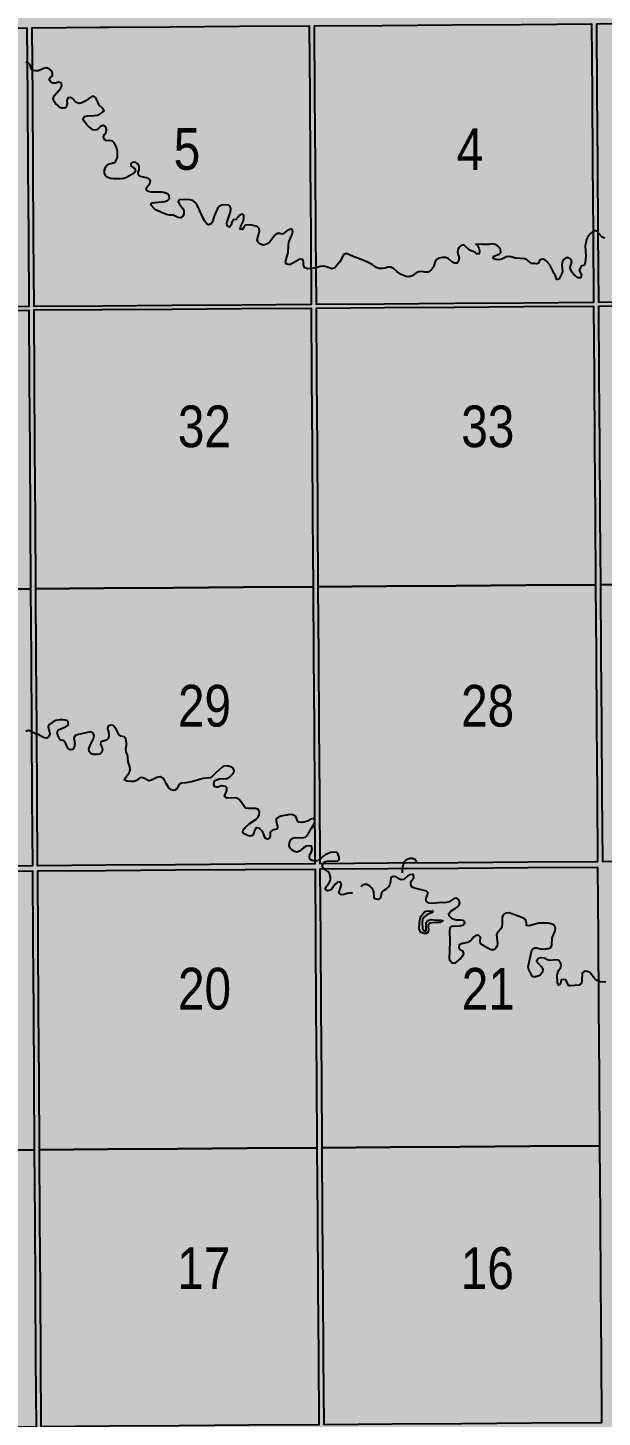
# Model space of a CAD drawing. Extents: x 403018 to 417191, y 6033193 to 6042673.
# Drawn here: x 415714.5 to 415824.9, y 6037379.7 to 6037646.7 of the extents above; entities that cross this region are included whole.
import ezdxf

# ---------------------------------------------------------------- set-up
doc = ezdxf.new("R2010")
doc.units = 0
doc.header["$LTSCALE"] = 5
doc.linetypes.add('DASHED2', pattern=[9.525, 6.35, -3.175])
for name, color, linetype in [('Quarters', 8, 'Continuous'), ('RoadSeg', 57, 'DASHED2'), ('T-WATER', 160, 'Continuous')]:
    doc.layers.add(name, color=color, linetype=linetype)
doc.layers.add('ROUTE-MAP-BACKGROUND-H', color=7, linetype='Continuous', true_color=0xf0ebff)
doc.styles.add('120', font='ARIALN.TTF', dxfattribs={"height": 13})

msp = doc.modelspace()

# ---------------------------------------------------------------- hatches: boundary and pattern name
at = {"layer": 'ROUTE-MAP-BACKGROUND-H'}
h = msp.add_hatch(color=256, dxfattribs=at)
h.dxf.hatch_style = 1
h.paths.add_polyline_path([(412923.423, 6037807.465), (416092.9, 6037807.465), (416092.9, 6035965.758), (412923.423, 6035965.758)])

# ---------------------------------------------------------------- linework, layer by layer
at = {"layer": 'Quarters'}
for points in [[(415728.787, 6037593.263), (415715.729, 6037593.173), (415715.642, 6037606.562), (415715.556, 6037619.951), (415715.469, 6037633.341), (415715.382, 6037646.73), (415728.436, 6037646.82), (415730.15, 6037646.832), (415741.824, 6037646.914), (415755.212, 6037647.007), (415768.6, 6037647.1), (415768.692, 6037633.71), (415768.783, 6037620.321), (415768.875, 6037606.931), (415768.966, 6037593.541), (415755.573, 6037593.448), (415742.18, 6037593.355), (415728.787, 6037593.263)], [(415823.111, 6037607.306), (415823.207, 6037593.915), (415809.814, 6037593.823), (415796.422, 6037593.73), (415783.028, 6037593.638), (415769.97, 6037593.548), (415769.879, 6037606.938), (415769.787, 6037620.327), (415769.696, 6037633.717), (415769.605, 6037647.107), (415782.658, 6037647.198), (415796.046, 6037647.291), (415809.434, 6037647.384), (415822.822, 6037647.477), (415822.919, 6037634.087), (415823.015, 6037620.696), (415823.111, 6037607.306)], [(415877.347, 6037607.68), (415877.448, 6037594.289), (415864.056, 6037594.197), (415850.663, 6037594.105), (415837.27, 6037594.012), (415824.212, 6037593.922), (415824.115, 6037607.313), (415824.019, 6037620.703), (415823.923, 6037634.094), (415823.827, 6037647.484), (415836.88, 6037647.575), (415850.268, 6037647.668), (415863.656, 6037647.761), (415877.044, 6037647.854), (415877.145, 6037634.463), (415877.246, 6037621.071), (415877.347, 6037607.68)], [(415674.546, 6037592.888), (415661.487, 6037592.798), (415661.406, 6037606.187), (415661.324, 6037619.575), (415661.242, 6037632.964), (415661.16, 6037646.353), (415674.213, 6037646.444), (415687.602, 6037646.537), (415700.99, 6037646.63), (415714.378, 6037646.723), (415714.465, 6037633.334), (415714.551, 6037619.944), (415714.638, 6037606.555), (415714.725, 6037593.166), (415701.332, 6037593.073), (415687.939, 6037592.981), (415674.546, 6037592.888)], [(415877.757, 6037553.451), (415877.858, 6037540.062), (415864.46, 6037539.969), (415851.062, 6037539.876), (415837.664, 6037539.783), (415824.602, 6037539.692), (415824.505, 6037553.082), (415824.409, 6037566.472), (415824.313, 6037579.862), (415824.216, 6037593.253), (415837.274, 6037593.343), (415850.668, 6037593.435), (415864.061, 6037593.527), (415877.453, 6037593.62), (415877.555, 6037580.23), (415877.656, 6037566.84), (415877.757, 6037553.451)], [(415674.883, 6037538.651), (415661.82, 6037538.56), (415661.738, 6037551.952), (415661.655, 6037565.343), (415661.573, 6037578.736), (415661.492, 6037592.128), (415674.55, 6037592.219), (415687.943, 6037592.311), (415701.336, 6037592.404), (415714.729, 6037592.496), (415714.816, 6037579.104), (415714.902, 6037565.713), (415714.989, 6037552.322), (415715.076, 6037538.931), (415701.678, 6037538.838), (415688.281, 6037538.744), (415674.883, 6037538.651)], [(415729.143, 6037539.029), (415716.08, 6037538.938), (415715.994, 6037552.329), (415715.907, 6037565.72), (415715.82, 6037579.111), (415715.733, 6037592.503), (415728.791, 6037592.593), (415742.185, 6037592.686), (415755.578, 6037592.779), (415768.971, 6037592.871), (415769.062, 6037579.48), (415769.154, 6037566.089), (415769.245, 6037552.698), (415769.337, 6037539.308), (415755.939, 6037539.215), (415742.541, 6037539.122), (415729.143, 6037539.029)], [(415823.501, 6037553.075), (415823.597, 6037539.685), (415810.2, 6037539.592), (415796.802, 6037539.499), (415783.404, 6037539.406), (415770.341, 6037539.315), (415770.249, 6037552.706), (415770.158, 6037566.096), (415770.066, 6037579.487), (415769.975, 6037592.878), (415783.033, 6037592.968), (415796.426, 6037593.061), (415809.819, 6037593.153), (415823.212, 6037593.246), (415823.308, 6037579.855), (415823.405, 6037566.465), (415823.501, 6037553.075)], [(415878.161, 6037499.895), (415878.26, 6037486.841), (415864.857, 6037486.747), (415851.455, 6037486.653), (415838.052, 6037486.559), (415824.984, 6037486.468), (415824.891, 6037499.523), (415824.794, 6037512.913), (415824.698, 6037526.303), (415824.602, 6037539.692), (415837.664, 6037539.783), (415851.062, 6037539.876), (415864.46, 6037539.969), (415877.858, 6037540.062), (415877.959, 6037526.673), (415878.06, 6037513.284), (415878.161, 6037499.895)], [(415675.214, 6037485.421), (415662.146, 6037485.329), (415662.066, 6037498.386), (415661.984, 6037511.777), (415661.902, 6037525.169), (415661.82, 6037538.56), (415674.883, 6037538.651), (415688.281, 6037538.744), (415701.678, 6037538.838), (415715.076, 6037538.931), (415715.163, 6037525.54), (415715.25, 6037512.149), (415715.337, 6037498.758), (415715.422, 6037485.702), (415702.019, 6037485.608), (415688.617, 6037485.514), (415675.214, 6037485.421)], [(415729.493, 6037485.8), (415716.426, 6037485.709), (415716.341, 6037498.765), (415716.254, 6037512.156), (415716.167, 6037525.547), (415716.08, 6037538.938), (415729.143, 6037539.029), (415742.541, 6037539.122), (415755.939, 6037539.215), (415769.337, 6037539.308), (415769.428, 6037525.918), (415769.52, 6037512.527), (415769.612, 6037499.137), (415769.701, 6037486.081), (415756.298, 6037485.988), (415742.896, 6037485.894), (415729.493, 6037485.8)], [(415823.886, 6037499.516), (415823.98, 6037486.461), (415810.578, 6037486.367), (415797.175, 6037486.273), (415783.773, 6037486.18), (415770.705, 6037486.088), (415770.616, 6037499.144), (415770.524, 6037512.534), (415770.433, 6037525.925), (415770.341, 6037539.315), (415783.404, 6037539.406), (415796.802, 6037539.499), (415810.2, 6037539.592), (415823.597, 6037539.685), (415823.694, 6037526.295), (415823.79, 6037512.906), (415823.886, 6037499.516)], [(415675.554, 6037430.851), (415662.481, 6037430.759), (415662.399, 6037444.151), (415662.317, 6037457.542), (415662.235, 6037470.934), (415662.153, 6037484.325), (415675.22, 6037484.416), (415688.623, 6037484.51), (415702.026, 6037484.604), (415715.428, 6037484.697), (415715.515, 6037471.306), (415715.602, 6037457.916), (415715.689, 6037444.525), (415715.776, 6037431.134), (415702.368, 6037431.039), (415688.961, 6037430.945), (415675.554, 6037430.851)], [(415729.852, 6037431.233), (415716.78, 6037431.141), (415716.693, 6037444.532), (415716.606, 6037457.923), (415716.519, 6037471.314), (415716.432, 6037484.704), (415729.5, 6037484.796), (415742.903, 6037484.89), (415756.305, 6037484.983), (415769.708, 6037485.077), (415769.799, 6037471.686), (415769.891, 6037458.296), (415769.983, 6037444.906), (415770.074, 6037431.515), (415756.667, 6037431.421), (415743.26, 6037431.327), (415729.852, 6037431.233)], [(415824.276, 6037445.287), (415824.373, 6037431.897), (415810.965, 6037431.803), (415797.558, 6037431.708), (415784.151, 6037431.614), (415771.078, 6037431.522), (415770.987, 6037444.913), (415770.895, 6037458.303), (415770.804, 6037471.694), (415770.712, 6037485.084), (415783.78, 6037485.175), (415797.182, 6037485.269), (415810.585, 6037485.363), (415823.987, 6037485.456), (415824.084, 6037472.067), (415824.18, 6037458.677), (415824.276, 6037445.287)], [(415675.885, 6037377.621), (415662.808, 6037377.528), (415662.728, 6037390.585), (415662.646, 6037403.976), (415662.564, 6037417.368), (415662.481, 6037430.759), (415675.554, 6037430.851), (415688.961, 6037430.945), (415702.368, 6037431.039), (415715.776, 6037431.134), (415715.863, 6037417.743), (415715.949, 6037404.352), (415716.036, 6037390.961), (415716.121, 6037377.905), (415702.709, 6037377.81), (415689.297, 6037377.715), (415675.885, 6037377.621)], [(415730.202, 6037378.004), (415717.125, 6037377.912), (415717.041, 6037390.968), (415716.954, 6037404.359), (415716.867, 6037417.75), (415716.78, 6037431.141), (415729.852, 6037431.233), (415743.26, 6037431.327), (415756.667, 6037431.421), (415770.074, 6037431.515), (415770.166, 6037418.125), (415770.257, 6037404.734), (415770.349, 6037391.344), (415770.438, 6037378.288), (415757.026, 6037378.194), (415743.614, 6037378.099), (415730.202, 6037378.004)], [(415824.662, 6037391.727), (415824.756, 6037378.672), (415811.343, 6037378.577), (415797.932, 6037378.482), (415784.519, 6037378.388), (415771.443, 6037378.295), (415771.353, 6037391.351), (415771.262, 6037404.741), (415771.17, 6037418.132), (415771.078, 6037431.522), (415784.151, 6037431.614), (415797.558, 6037431.708), (415810.965, 6037431.803), (415824.373, 6037431.897), (415824.469, 6037418.507), (415824.565, 6037405.117), (415824.662, 6037391.727)]]:
    msp.add_lwpolyline(points, close=True, dxfattribs=at)
at = {"layer": 'T-WATER'}
for points in [[(415764.799, 6037601.152), (415764.082, 6037601.394), (415764.086, 6037602), (415764.578, 6037603.567), (415764.604, 6037604.878), (415764.702, 6037605.505), (415765.296, 6037607.039), (415765.425, 6037607.611), (415765.223, 6037608.077), (415764.688, 6037607.917), (415764.252, 6037607.655), (415763.458, 6037607.058), (415762.928, 6037607.214), (415762.376, 6037607.216), (415761.996, 6037606.866), (415761.102, 6037605.665), (415760.741, 6037605.341), (415760.261, 6037605.086), (415759.724, 6037604.933), (415759.223, 6037605.12), (415758.854, 6037605.45), (415758.614, 6037605.932), (415758.712, 6037606.514), (415759.02, 6037607.585), (415758.976, 6037608.184), (415758.621, 6037608.512), (415757.598, 6037608.829), (415756.971, 6037608.88), (415756.363, 6037608.768), (415756.017, 6037608.389), (415755.747, 6037607.95), (415755.322, 6037608.013), (415755.438, 6037608.581), (415755.881, 6037609.504), (415756.007, 6037610.082), (415756.031, 6037610.733), (415755.617, 6037610.927), (415755.196, 6037610.629), (415754.561, 6037609.882), (415753.96, 6037609.806), (415753.721, 6037609.368), (415753.619, 6037608.791), (415753.283, 6037608.443), (415752.821, 6037608.688), (415752.768, 6037609.229), (415753.449, 6037611.33), (415753.561, 6037611.903), (415753.391, 6037612.442), (415752.992, 6037612.722), (415751.796, 6037612.616), (415751.298, 6037612.398), (415750.984, 6037611.999), (415750.34, 6037610.56), (415750.023, 6037609.459), (415749.755, 6037609.047), (415749.274, 6037608.877), (415748.866, 6037609.148), (415748.549, 6037609.537), (415748.28, 6037609.984), (415747.226, 6037612.398), (415746.969, 6037612.872), (415746.64, 6037613.248), (415746.216, 6037613.521), (415745.654, 6037613.656), (415745.007, 6037613.703), (415743.694, 6037613.653), (415743.394, 6037613.288), (415743.649, 6037612.861), (415744.256, 6037612.057), (415744.478, 6037611.593), (415744.508, 6037610.983), (415744.304, 6037610.506), (415743.915, 6037610.202), (415743.37, 6037610.275), (415742.888, 6037610.513), (415742.401, 6037610.702), (415741.751, 6037610.732), (415741.153, 6037610.824), (415740.201, 6037611.246), (415739.277, 6037611.698), (415738.857, 6037611.963), (415738.163, 6037612.692), (415738.383, 6037613.065), (415740.872, 6037613.327), (415741.368, 6037613.543), (415741.729, 6037613.891), (415741.699, 6037614.458), (415741.365, 6037614.806), (415740.886, 6037615.029), (415740.324, 6037615.151), (415738.294, 6037615.143), (415737.733, 6037615.254), (415737.314, 6037615.511), (415737.337, 6037616.063), (415737.973, 6037616.824), (415738.122, 6037617.33), (415737.796, 6037617.681), (415737.307, 6037617.867), (415736.187, 6037618.172), (415735.772, 6037618.479), (415735.715, 6037618.996), (415735.935, 6037619.454), (415735.941, 6037620.066), (415735.714, 6037620.528), (415735.291, 6037620.819), (415734.728, 6037620.911), (415734.318, 6037620.655), (415734.348, 6037620.171), (415734.774, 6037619.91), (415735.126, 6037619.566), (415735.162, 6037619.037), (415734.814, 6037618.717), (415733.491, 6037617.941), (415732.968, 6037617.757), (415732.335, 6037617.694), (415731.009, 6037617.708), (415730.396, 6037617.784), (415729.891, 6037617.982), (415729.496, 6037618.263), (415729.278, 6037618.739), (415729.292, 6037619.383), (415729.434, 6037619.936), (415729.733, 6037620.353), (415730.187, 6037620.606), (415730.767, 6037620.728), (415731.294, 6037620.924), (415731.579, 6037621.341), (415731.75, 6037621.854), (415731.786, 6037622.478), (415731.738, 6037623.109), (415731.6, 6037623.693), (415731.396, 6037624.176), (415731.133, 6037624.603), (415730.78, 6037624.913), (415730.273, 6037625.093), (415729.672, 6037625.023), (415729.203, 6037625.243), (415729.062, 6037625.752), (415729.278, 6037626.234), (415729.559, 6037626.683), (415729.627, 6037627.242), (415729.431, 6037627.76), (415728.95, 6037627.966), (415728.479, 6037627.743), (415728.137, 6037627.403), (415727.708, 6037627.106), (415727.181, 6037627.083), (415726.734, 6037627.348), (415725.958, 6037627.989), (415725.358, 6037628.813), (415725.117, 6037629.262), (415725.4, 6037629.671), (415725.998, 6037629.783), (415727.327, 6037629.861), (415727.933, 6037629.963), (415728.433, 6037630.177), (415728.845, 6037630.446), (415729.197, 6037630.768), (415728.958, 6037631.22), (415728.211, 6037631.879), (415727.777, 6037632.87), (415727.527, 6037633.302), (415727.135, 6037633.583), (415726.622, 6037633.421), (415725.394, 6037632.569), (415724.934, 6037632.337), (415724.372, 6037632.194), (415723.853, 6037632.393), (415723.162, 6037633.101), (415722.741, 6037633.352), (415722.251, 6037633.25), (415722.031, 6037632.775), (415722.101, 6037632.18), (415721.997, 6037631.588), (415721.604, 6037631.274), (415720.992, 6037631.262), (415720.543, 6037631.478), (415720.223, 6037631.843), (415719.848, 6037632.157), (415719.583, 6037632.58), (415719.406, 6037633.103), (415719.599, 6037633.63), (415720.89, 6037635.145), (415721.08, 6037635.654), (415720.921, 6037636.18), (415720.401, 6037636.281), (415719.885, 6037636.066), (415719.309, 6037636.085), (415718.883, 6037636.332), (415718.618, 6037636.751), (415718.901, 6037637.168), (415719.263, 6037637.508), (415719.292, 6037638.068), (415719.049, 6037638.518), (415718.658, 6037638.81), (415718.149, 6037639.003), (415717.573, 6037638.888), (415716.574, 6037638.479), (415715.922, 6037638.444), (415715.364, 6037638.579), (415715.14, 6037639.045), (415715.005, 6037639.591), (415714.638, 6037639.897), (415714.169, 6037640.121)], [(415825.388, 6037606.325), (415824.858, 6037606.467), (415823.921, 6037607.605), (415823.454, 6037607.785), (415823.031, 6037607.542), (415822.646, 6037607.21), (415822.067, 6037606.428), (415821.829, 6037605.973), (415821.59, 6037604.823), (415821.734, 6037602.87), (415821.631, 6037601.618), (415821.469, 6037601.1), (415820.988, 6037600.972), (415820.678, 6037600.615), (415820.469, 6037600.141), (415820.875, 6037599.18), (415820.724, 6037598.678), (415820.229, 6037598.695), (415819.449, 6037599.314), (415819.109, 6037599.679), (415818.847, 6037600.086), (415818.707, 6037600.656), (415819.017, 6037601.749), (415818.875, 6037602.248), (415818.452, 6037602.537), (415817.873, 6037602.508), (415817.478, 6037602.217), (415817.223, 6037601.797), (415817.147, 6037601.166), (415817.218, 6037599.903), (415817.045, 6037599.386), (415816.603, 6037598.495), (415816.172, 6037598.326)], [(415815.748, 6037599.316), (415815.592, 6037599.583), (415815.489, 6037599.761), (415814.841, 6037601.188), (415814.166, 6037601.892), (415813.773, 6037602.176), (415813.217, 6037602.295), (415813.151, 6037602.256), (415812.884, 6037602.099), (415812.831, 6037602.068), (415812.72, 6037601.492), (415812.257, 6037601.337), (415811.787, 6037601.447), (415811.287, 6037601.455), (415810.513, 6037602.098), (415810.041, 6037602.298), (415808.217, 6037602.486), (415807.12, 6037602.787), (415806.519, 6037602.707), (415805.601, 6037602.242), (415805.025, 6037602.107), (415804.432, 6037602.193), (415803.955, 6037602.411), (415804.065, 6037602.857), (415805.065, 6037603.205), (415805.413, 6037603.567), (415805.358, 6037604.098), (415805.084, 6037604.499), (415804.737, 6037604.817), (415804.292, 6037605.084), (415803.736, 6037605.195), (415803.12, 6037605.103), (415801.815, 6037605.053), (415800.584, 6037605.158), (415800.914, 6037604.862), (415801.162, 6037604.406), (415801.319, 6037603.871), (415801.269, 6037603.272), (415800.78, 6037603.322), (415800.385, 6037603.618), (415799.413, 6037604.013), (415798.281, 6037605), (415797.772, 6037604.904), (415797.412, 6037604.574), (415797.137, 6037604.136), (415797.073, 6037603.549), (415797.391, 6037602.472), (415797.292, 6037601.872), (415797.013, 6037601.484), (415796.483, 6037601.481), (415796.015, 6037601.741), (415795.257, 6037602.371), (415794.789, 6037602.587), (415794.129, 6037602.6), (415793.563, 6037602.478), (415793.113, 6037602.227), (415792.8, 6037601.828), (415792.489, 6037600.799), (415792.216, 6037600.381), (415791.836, 6037600.044), (415791.414, 6037599.775), (415790.822, 6037599.779), (415790.244, 6037599.896), (415789.633, 6037599.838), (415789.131, 6037599.614), (415788.339, 6037599.039), (415787.822, 6037598.848), (415787.219, 6037598.908), (415786.252, 6037599.344), (415785.433, 6037599.9), (415784.687, 6037600.524), (415784.225, 6037600.744), (415783.653, 6037600.744), (415783.155, 6037600.548), (415782.574, 6037600.447), (415781.954, 6037600.476), (415781.489, 6037600.689), (415780.664, 6037601.243), (415779.756, 6037601.71), (415778.767, 6037602.147), (415777.178, 6037602.691), (415776.2, 6037603.176), (415775.686, 6037603.324), (415775.161, 6037603.127), (415774.452, 6037601.774), (415774.147, 6037601.367), (415773.481, 6037600.628), (415773.012, 6037600.436), (415772.43, 6037600.576), (415771.917, 6037600.772), (415771.347, 6037600.89), (415770.722, 6037600.828), (415769.607, 6037600.553), (415768.979, 6037600.457), (415768.283, 6037600.436), (415767.756, 6037600.599), (415767.513, 6037601.029), (415767.496, 6037601.684), (415767.34, 6037602.222), (415766.807, 6037602.243), (415765.863, 6037601.773), (415765.444, 6037601.474), (415764.799, 6037601.152)], [(415816.172, 6037598.326), (415815.997, 6037598.889), (415815.903, 6037599.05), (415815.748, 6037599.316)], [(415741.143, 6037501.497), (415740.787, 6037502.163), (415740.465, 6037502.545), (415739.991, 6037502.764), (415739.33, 6037502.668), (415738.278, 6037502.128), (415737.761, 6037502.027), (415736.805, 6037502.53), (415736.317, 6037502.659), (415736.001, 6037502.55), (415735.403, 6037502.056), (415734.922, 6037501.925), (415734.331, 6037501.893), (415733.648, 6037501.941), (415733.145, 6037502.129), (415733.128, 6037502.318), (415733.384, 6037502.747), (415733.999, 6037503.531), (415734.181, 6037504.056), (415734.156, 6037504.719), (415733.783, 6037505.701), (415733.776, 6037506.518), (415733.712, 6037507.016), (415733.425, 6037507.616), (415733.365, 6037508.112), (415733.476, 6037508.816), (415733.492, 6037509.316), (415733.355, 6037510.066), (415733.067, 6037510.467), (415732.392, 6037510.604), (415732.003, 6037510.913), (415731.554, 6037511.847), (415731.264, 6037512.3), (415730.905, 6037512.648), (415730.41, 6037512.745), (415729.913, 6037512.494), (415729.834, 6037512.002), (415730.012, 6037511.407), (415730.092, 6037510.783), (415730.007, 6037510.198), (415729.676, 6037509.823), (415728.569, 6037509.486), (415728.471, 6037508.993), (415728.732, 6037508.545), (415728.903, 6037508.072), (415728.74, 6037507.514), (415728.358, 6037507.175), (415727.874, 6037507.054), (415727.114, 6037507.064), (415726.651, 6037507.253), (415726.301, 6037507.628), (415726.277, 6037508.133), (415726.458, 6037508.703), (415727.123, 6037510.181), (415727.267, 6037510.668), (415727.116, 6037511.199), (415726.567, 6037511.412), (415724.259, 6037510.935), (415723.657, 6037510.746), (415723.381, 6037510.284), (415723.557, 6037509.173), (415723.452, 6037508.471), (415723.184, 6037508.029), (415722.64, 6037507.999), (415722.191, 6037508.273), (415721.795, 6037509.324), (415721.645, 6037509.59), (415721.365, 6037509.746), (415720.862, 6037509.837), (415720.758, 6037509.932), (415720.271, 6037510.808), (415720.144, 6037511.316), (415720.398, 6037511.798), (415721.925, 6037512.477), (415722.332, 6037512.801), (415722.29, 6037513.312), (415722.081, 6037513.556), (415721.772, 6037513.701), (415721.277, 6037513.757), (415720.663, 6037513.735), (415719.93, 6037513.585), (415719.387, 6037513.37), (415718.546, 6037512.796), (415718.463, 6037512.379), (415718.652, 6037511.662), (415718.746, 6037511.036), (415718.576, 6037510.564), (415718.242, 6037510.297), (415718.024, 6037510.24), (415717.532, 6037510.324), (415716.547, 6037510.916), (415716.18, 6037510.897), (415715.166, 6037511.523), (415714.68, 6037511.666), (415714.153, 6037511.493)], [(415771.649, 6037481.119), (415771.845, 6037481.674), (415772.476, 6037482.542), (415772.659, 6037483.007), (415772.689, 6037483.533), (415772.509, 6037484.204), (415772.193, 6037484.577), (415771.401, 6037485.139), (415771.105, 6037485.543), (415771.224, 6037486.034), (415771.554, 6037486.474), (415772.046, 6037486.605), (415774.064, 6037486.642), (415774.179, 6037486.704), (415774.345, 6037486.927), (415774.351, 6037487.316), (415774.174, 6037487.872), (415773.873, 6037488.242), (415773.385, 6037488.332), (415772.656, 6037488.279), (415771.686, 6037487.827), (415771.282, 6037487.532), (415770.541, 6037486.805), (415770.065, 6037486.654), (415769.352, 6037486.645), (415768.846, 6037486.848), (415768.664, 6037487.313), (415768.717, 6037487.844), (415769.019, 6037488.364), (415769.157, 6037488.846), (415769.062, 6037489.452), (415768.577, 6037489.55), (415768.008, 6037489.442), (415767.522, 6037489.118), (415766.754, 6037488.492), (415766.23, 6037488.327), (415765.741, 6037488.431), (415765.258, 6037488.75), (415764.931, 6037489.114), (415764.767, 6037489.588), (415764.824, 6037490.15), (415765.053, 6037490.688), (415765.414, 6037491.017), (415765.902, 6037491.109), (415767.19, 6037491.055), (415767.853, 6037491.195), (415768.235, 6037491.586), (415769.049, 6037492.926), (415769.554, 6037493.783), (415769.647, 6037494.28), (415769.645, 6037494.433), (415769.331, 6037494.794), (415768.856, 6037494.652), (415768.267, 6037494.269), (415767.786, 6037494.136), (415767.186, 6037494.045), (415766.528, 6037494.073), (415766.398, 6037494.195), (415765.996, 6037495.176), (415765.591, 6037495.447), (415765.098, 6037495.526), (415764.515, 6037495.489), (415763.143, 6037495.206), (415762.673, 6037495.038), (415762.246, 6037494.75), (415762.215, 6037494.251), (415762.422, 6037493.596), (415762.519, 6037493.094), (415762.494, 6037492.954), (415762.379, 6037492.725), (415761.569, 6037492.53), (415761.106, 6037492.171), (415761.093, 6037491.488), (415760.982, 6037490.925), (415760.497, 6037490.793), (415760.114, 6037491.031), (415759.894, 6037491.693), (415759.659, 6037492.134), (415759.351, 6037492.565), (415758.98, 6037492.904), (415758.468, 6037492.982), (415758.341, 6037492.904), (415758.102, 6037492.479), (415757.939, 6037491.937), (415757.698, 6037491.504), (415757.216, 6037491.372), (415756.714, 6037491.537), (415756.21, 6037491.762), (415755.825, 6037492.111), (415755.919, 6037492.601), (415756.286, 6037493.072), (415757.046, 6037493.789), (415758.355, 6037494.623), (415758.72, 6037495.002), (415758.998, 6037495.451), (415759.062, 6037495.97), (415758.829, 6037496.539), (415758.294, 6037496.732), (415756.962, 6037496.719), (415756.447, 6037496.748), (415756.334, 6037496.8), (415755.458, 6037498.072), (415755.112, 6037498.405), (415754.676, 6037498.689), (415754.184, 6037498.775), (415752.857, 6037498.686), (415752.682, 6037498.73), (415752.349, 6037499.059), (415752.743, 6037500.134), (415752.743, 6037500.645), (415752.489, 6037500.927), (415752.219, 6037501.02), (415751.718, 6037501.058), (415751.058, 6037500.823), (415750.753, 6037500.792), (415750.468, 6037500.888), (415750.259, 6037501.343), (415750.363, 6037501.873), (415750.779, 6037502.23), (415751.358, 6037502.42), (415752.782, 6037502.496), (415753.273, 6037502.732), (415754.006, 6037503.421), (415754.191, 6037503.834), (415754.187, 6037503.986), (415754.007, 6037504.455), (415753.541, 6037504.695), (415753.064, 6037504.847), (415752.402, 6037504.912), (415752.119, 6037504.849), (415751.848, 6037504.679), (415750.731, 6037503.645), (415750.031, 6037502.915), (415749.54, 6037502.624), (415748.224, 6037502.441), (415745.987, 6037501.85), (415744.882, 6037501.664), (415744.089, 6037501.598), (415743.636, 6037501.303), (415743.065, 6037500.439)], [(415743.065, 6037500.439), (415742.789, 6037500.247), (415742.537, 6037500.192), (415742.046, 6037500.299), (415741.655, 6037500.667), (415741.296, 6037501.21), (415741.143, 6037501.497)], [(415786.484, 6037484.322), (415786.53, 6037485.194), (415786.686, 6037486.017), (415786.766, 6037486.201), (415786.904, 6037486.502), (415787.293, 6037486.897), (415787.903, 6037487.146), (415788.4, 6037487.189), (415788.899, 6037486.978), (415789.196, 6037486.345)], [(415788.461, 6037483.998), (415787.896, 6037483.972), (415787.456, 6037483.734), (415786.745, 6037483.091), (415786.249, 6037483.004)], [(415792.21, 6037478.462), (415791.576, 6037478.514), (415791.132, 6037478.743), (415791.004, 6037479.282), (415791.383, 6037480.306), (415791.349, 6037480.553), (415791.104, 6037480.84), (415788.841, 6037481.389), (415788.387, 6037481.6), (415788.107, 6037482.016), (415788.12, 6037482.597), (415788.657, 6037483.428), (415788.645, 6037483.935), (415788.461, 6037483.998)], [(415776.927, 6037480.415), (415776.403, 6037480.414), (415775.907, 6037480.356), (415775.224, 6037480.192), (415774.711, 6037480.141), (415774.572, 6037480.182), (415774.254, 6037480.469), (415774.808, 6037482.038), (415774.628, 6037482.551), (415774.545, 6037482.598), (415774.045, 6037482.562), (415773.937, 6037482.505), (415773.568, 6037482.173), (415772.98, 6037481.322), (415772.59, 6037480.999), (415772.092, 6037480.882), (415771.649, 6037481.119)], [(415786.249, 6037483.004), (415785.845, 6037483.194), (415785.305, 6037483.557), (415784.813, 6037483.67), (415784.241, 6037483.472), (415784.215, 6037482.658), (415784.062, 6037482.087), (415783.799, 6037481.662), (415783.418, 6037481.291), (415782.897, 6037480.977), (415782.532, 6037480.667), (415782.256, 6037479.557), (415781.811, 6037479.198), (415781.19, 6037479.328), (415781.065, 6037479.672), (415781.018, 6037480.664), (415780.815, 6037481.121), (415780.499, 6037481.54), (415780.148, 6037481.859), (415779.689, 6037482.104), (415779.185, 6037482.114), (415778.69, 6037481.858), (415778.596, 6037481.63)], [(415797.49, 6037478.787), (415797.348, 6037479.167), (415796.923, 6037479.467), (415796.432, 6037479.388), (415795.481, 6037478.75), (415794.985, 6037478.617), (415793.519, 6037478.571), (415792.21, 6037478.462)], [(415796.254, 6037475.428), (415795.829, 6037475.69), (415795.482, 6037476.054), (415795.416, 6037476.556), (415795.769, 6037476.993), (415796.635, 6037477.476), (415797.024, 6037477.761), (415797.377, 6037478.116), (415797.534, 6037478.608), (415797.49, 6037478.787)], [(415816.686, 6037467.308), (415816.491, 6037467.533), (415815.934, 6037467.649), (415814.8, 6037467.497), (415814.375, 6037467.658), (415814.109, 6037467.759), (415813.842, 6037467.886), (415813.712, 6037467.948), (415813.105, 6037467.98), (415812.613, 6037467.865), (415812.271, 6037467.452), (415812.523, 6037467.022), (415813.188, 6037466.283), (415813.457, 6037465.825), (415813.398, 6037465.253), (415813.113, 6037464.842), (415812.677, 6037464.557), (415812.145, 6037464.384), (415811.635, 6037464.346), (415811.405, 6037464.457), (415810.761, 6037465.772), (415810.639, 6037466.295), (415811.276, 6037469.226), (415811.55, 6037469.748), (415811.936, 6037469.959), (415812.159, 6037469.964), (415813.289, 6037469.708), (415813.828, 6037469.726), (415814.095, 6037469.735), (415814.361, 6037469.788), (415814.533, 6037469.821), (415814.993, 6037470.018), (415815.219, 6037470.473), (415815.254, 6037471.824), (415815.677, 6037472.752), (415815.835, 6037473.226), (415815.877, 6037473.772), (415815.833, 6037473.935), (415815.541, 6037474.33), (415815.096, 6037474.557), (415814.553, 6037474.66), (415814.326, 6037474.659), (415814.06, 6037474.658), (415813.793, 6037474.671), (415813.116, 6037474.702), (415812.619, 6037474.651), (415810.921, 6037474.182), (415810.361, 6037474.247), (415810.307, 6037474.83), (415810.212, 6037475.039), (415810.192, 6037475.282), (415809.929, 6037475.513), (415809.46, 6037475.746), (415806.983, 6037476.684), (415806.328, 6037476.614), (415805.92, 6037476.348), (415805.668, 6037475.916), (415805.662, 6037474.561), (415805.584, 6037473.94), (415805.32, 6037473.517), (415804.67, 6037472.727), (415804.563, 6037472.447), (415804.78, 6037470.795), (415804.685, 6037470.303), (415804.493, 6037469.987)], [(415798.121, 6037470.783), (415797.981, 6037470.755), (415797.426, 6037470.499), (415797.314, 6037470.023), (415797.613, 6037469.632), (415798.006, 6037469.345), (415798.211, 6037468.871), (415798.045, 6037468.349), (415797.71, 6037467.978), (415796.954, 6037467.296), (415796.539, 6037466.996), (415796.033, 6037467.006), (415795.653, 6037467.422), (415795.52, 6037467.904), (415795.632, 6037469.281), (415795.684, 6037471.247), (415795.631, 6037473.122), (415795.696, 6037473.816), (415796.023, 6037474.064), (415797.524, 6037474.184), (415798.135, 6037474.343), (415798.479, 6037474.734), (415798.476, 6037474.786), (415798.172, 6037475.215), (415797.686, 6037475.275), (415796.808, 6037475.268), (415796.254, 6037475.428)], [(415804.493, 6037469.987), (415804.394, 6037469.824), (415803.964, 6037469.569), (415803.457, 6037469.574), (415802.894, 6037469.844), (415801.938, 6037470.466), (415801.522, 6037470.78), (415801.428, 6037471.272), (415801.476, 6037471.947), (415801.444, 6037472.039), (415801.092, 6037472.369), (415800.594, 6037472.322), (415800.154, 6037471.965), (415799.84, 6037471.555), (415799.486, 6037471.201), (415799.045, 6037470.969), (415798.121, 6037470.783)], [(415816.718, 6037462.913), (415816.505, 6037462.759), (415816.296, 6037463.241), (415816.223, 6037464.644), (415816.335, 6037465.188), (415816.57, 6037465.629), (415816.697, 6037465.801)], [(415816.697, 6037465.801), (415816.876, 6037466.043), (415816.991, 6037466.531), (415816.868, 6037467.098), (415816.686, 6037467.308)], [(415825.582, 6037463.318), (415824.433, 6037463.413), (415823.888, 6037463.643), (415823.475, 6037463.988), (415822.527, 6037465.187), (415822.073, 6037465.398), (415821.553, 6037465.425), (415821.397, 6037465.376), (415820.998, 6037465.076), (415820.978, 6037463.658), (415820.885, 6037463.16), (415820.464, 6037462.762), (415818.627, 6037462.606), (415818.492, 6037462.65), (415818.213, 6037463.062), (415818.008, 6037463.55), (415817.738, 6037463.833), (415817.012, 6037463.775), (415816.959, 6037463.718), (415816.865, 6037463.019), (415816.718, 6037462.913)]]:
    msp.add_lwpolyline(points, dxfattribs=at)
msp.add_lwpolyline([(415790.92, 6037472.643), (415790.416, 6037472.733), (415789.965, 6037472.948), (415789.759, 6037473.446), (415789.729, 6037473.643), (415789.79, 6037474.755), (415789.991, 6037475.887), (415790.767, 6037476.822), (415791.014, 6037476.988), (415792.265, 6037477.055), (415792.315, 6037476.825), (415792.073, 6037476.63), (415791.6, 6037476.468), (415791.122, 6037476.179), (415790.736, 6037475.876), (415790.367, 6037475.447), (415790.272, 6037474.773), (415790.334, 6037473.652), (415790.386, 6037473.515), (415790.722, 6037473.147), (415790.955, 6037473.105), (415791.082, 6037473.445), (415791.067, 6037474.805), (415791.404, 6037475.216), (415791.997, 6037475.38), (415793.128, 6037475.254), (415793.906, 6037475.272), (415794.291, 6037475.168), (415794.223, 6037475.034), (415793.774, 6037474.81), (415793.598, 6037474.777), (415792.266, 6037474.761), (415791.781, 6037474.665), (415791.461, 6037474.286), (415791.424, 6037474.11), (415791.491, 6037473.412), (415791.45, 6037472.924), (415790.92, 6037472.643)], close=True, dxfattribs=at)

# ---------------------------------------------------------------- texts
at = {"layer": 'RoadSeg', "style": '120'}
for s, height, p in [('5', 8.004, (415742.561, 6037619.444)), ('4', 8.004, (415796.923, 6037619.409)), ('32', 8.0041, (415743.361, 6037566.138)), ('33', 8.0041, (415797.801, 6037566.138)), ('29', 8.0041, (415743.373, 6037512.454)), ('28', 8.0041, (415797.771, 6037512.446)), ('20', 8.0041, (415743.382, 6037458.082)), ('21', 8.0041, (415797.885, 6037458.047)), ('17', 8.0041, (415743.231, 6037404.37)), ('16', 8.0041, (415797.705, 6037404.381))]:
    msp.add_text(s, height=height, dxfattribs=at).set_placement(p)
msp.add_text('64-17-5', height=39.983, rotation=359.95761, dxfattribs=at).set_placement((415750.283, 6037415.498))

doc.saveas('drawing.dxf')
